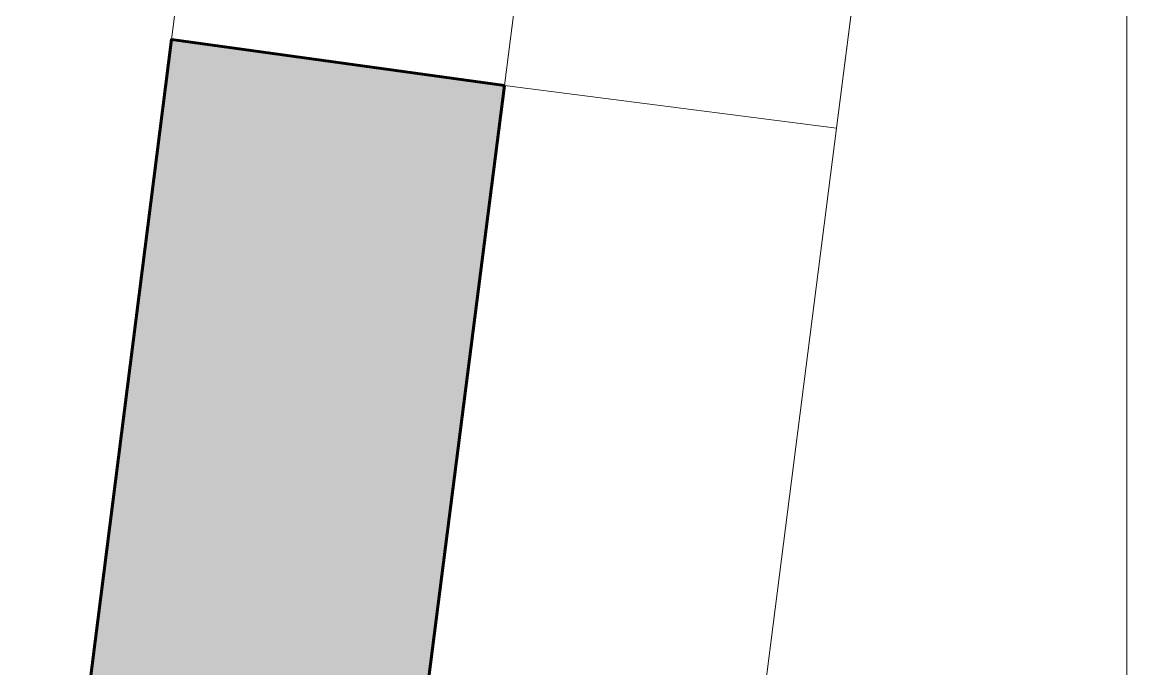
# Model space of a CAD drawing. Header units: metres. Extents: x 226877 to 228933, y 6571586 to 6573950.
# Drawn here: x 227605 to 228933, y 6572364 to 6573141 of the extents above; entities that cross this region are included whole.
import ezdxf

# ---------------------------------------------------------------- set-up
doc = ezdxf.new("R2010")
doc.units = ezdxf.units.M
doc.header["$LTSCALE"] = 2.5
for name, color, linetype, lineweight in [('C-IMAG-LOCL', 8, 'CONTINUOUS', 13), ('C-PROP-ADJN', 9, 'CONTINUOUS', 13), ('C-PROP-BDY', 3, 'CONTINUOUS', 50)]:
    doc.layers.add(name, color=color, linetype=linetype, lineweight=lineweight)
picture_1 = doc.add_image_def('image1.png', size_in_pixel=(1400, 1199))

msp = doc.modelspace()

# ---------------------------------------------------------------- hatches: boundary and pattern name
at = {"layer": 'C-PROP-BDY', "true_color": 0xffe633, "transparency": 33554521}
msp.add_hatch(color=7, dxfattribs=at).paths.add_polyline_path([(228025.3, 6571814.7), (227673.7, 6571859.5), (227625.8, 6571865.6), (227784.6, 6573120), (228185, 6573064.7)])
at = {"layer": 'C-PROP-BDY', "true_color": 0xe6f5e0}
msp.add_hatch(color=7, dxfattribs=at).paths.add_polyline_path([(228025.3, 6571814.7), (227673.7, 6571859.5), (227625.8, 6571865.6), (227784.6, 6573120), (228185, 6573064.7)])

# ---------------------------------------------------------------- linework, layer by layer
at = {"layer": 'C-PROP-ADJN', "lineweight": 9, "true_color": 0x737373}
for points in [[(227891.5, 6573950.1), (227784.6, 6573120), (228185, 6573064.7), (228298.1, 6573950.1)], [(228298.1, 6573950.1), (228185, 6573064.7), (228584.4, 6573013.7), (228704, 6573950.1)]]:
    msp.add_lwpolyline(points, dxfattribs=at)
at = {"layer": 'C-PROP-ADJN', "lineweight": 9, "true_color": 0x4c4c4c}
for points in [[(227882, 6573876.6), (227784.6, 6573120), (228185, 6573064.7), (228288.7, 6573876.6)], [(228288.7, 6573876.6), (228185, 6573064.7), (228584.4, 6573013.7), (228694.6, 6573876.6)]]:
    msp.add_lwpolyline(points, dxfattribs=at)
msp.add_lwpolyline([(228584.4, 6573013.7), (228185, 6573064.7), (228025.3, 6571814.7), (228424.8, 6571763.8)], close=True, dxfattribs=at)
at = {"layer": 'C-PROP-BDY', "lineweight": 60}
msp.add_lwpolyline([(228185, 6573064.7), (227784.6, 6573120), (227625.8, 6571865.6), (227673.7, 6571859.5), (228025.3, 6571814.7)], close=True, dxfattribs=at)
at = {"layer": 'C-PROP-BDY', "lineweight": 35}
msp.add_lwpolyline([(228185, 6573064.7), (227784.6, 6573120), (227625.8, 6571865.6), (227673.7, 6571859.5), (228025.3, 6571814.7)], close=True, dxfattribs=at)

# ---------------------------------------------------------------- pictures from other files: only their frames are drawn
at = {"layer": 'C-IMAG-LOCL'}
image = msp.add_image(picture_1, insert=(226877.4, 6571586.2), size_in_units=(2055.9, 1762.2), dxfattribs=dict(at, fade=35))

doc.saveas('drawing.dxf')
